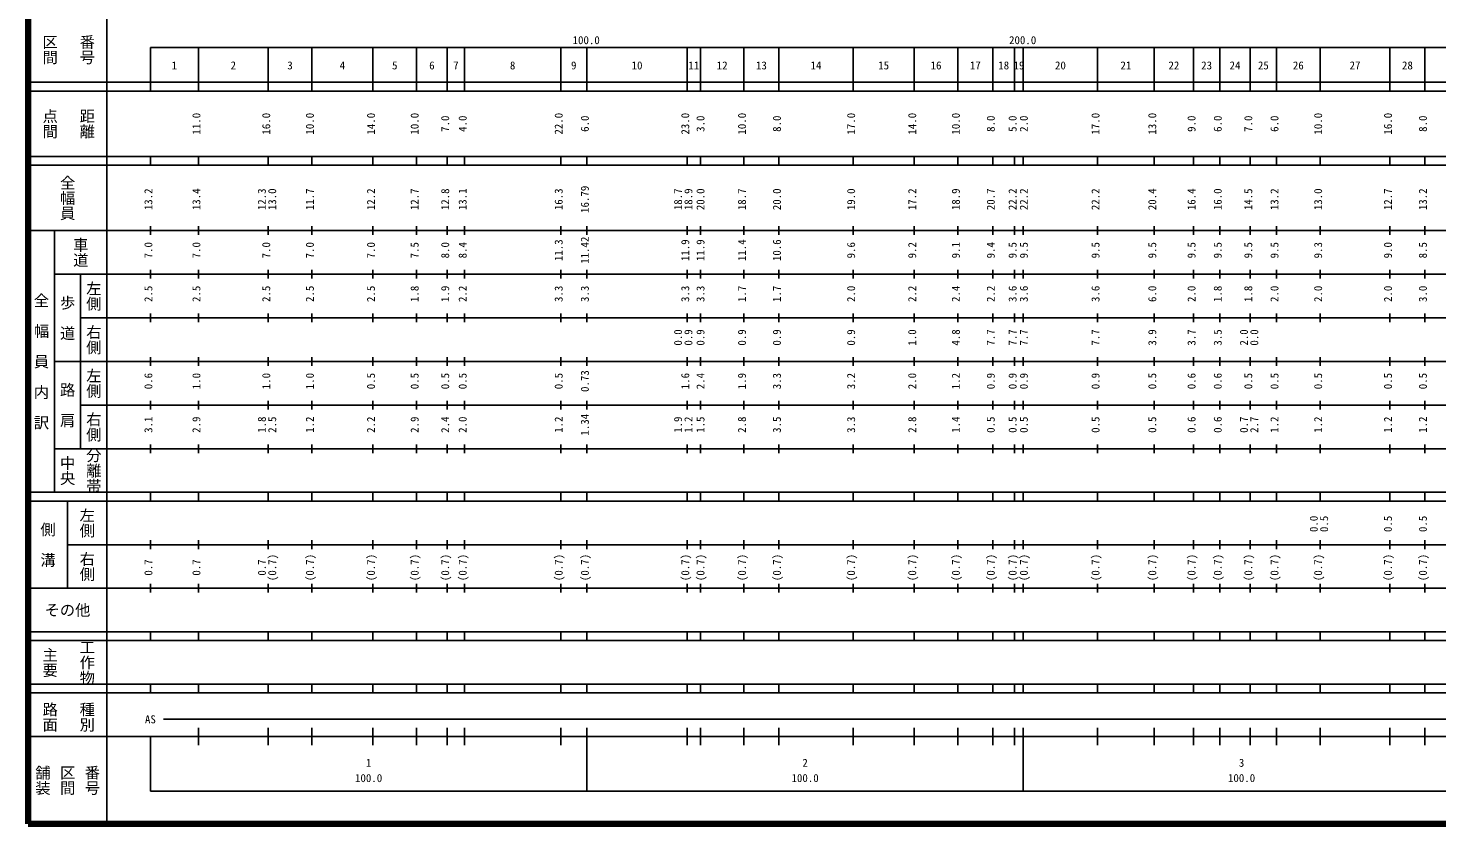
# Model space of a CAD drawing. Units: millimetres on the paper. Extents: x 40 to 680, y 20 to 380.
# Drawn here: x 40 to 362.7, y 20 to 202.4 of the extents above; entities that cross this region are included whole.
import ezdxf
from ezdxf.enums import TextEntityAlignment as Align

# ---------------------------------------------------------------- set-up
doc = ezdxf.new("R2010")
doc.units = ezdxf.units.MM
doc.layers.add('M-TTL', color=2, linetype='Continuous', lineweight=140)
doc.layers.add('M-TTL-BAND', color=7, linetype='Continuous', lineweight=25)
doc.styles.add('@ＭＳ ゴシック', font='')
doc.styles.add('ＭＳ ゴシック', font='')
doc.styles.get('@ＭＳ ゴシック').set_extended_font_data('@MS Gothic')
doc.styles.get('ＭＳ ゴシック').set_extended_font_data('MS Gothic')

msp = doc.modelspace()

# ---------------------------------------------------------------- linework, layer by layer
at = {"layer": 'M-TTL'}
for p, q in [((40, 380), (40, 20)), ((40, 20), (680, 20))]:
    msp.add_line(p, q, dxfattribs=at)
at = {"layer": 'M-TTL-BAND'}
for p, q in [((58, 370), (58, 20)), ((68, 198), (579, 198)), ((68, 198), (68, 188)), ((79, 188), (79, 198)), ((95, 188), (95, 198)), ((105, 188), (105, 198)), ((119, 188), (119, 198)), ((129, 188), (129, 198)), ((136, 188), (136, 198)), ((140, 188), (140, 198)), ((162, 188), (162, 198)), ((168, 188), (168, 198)), ((191, 188), (191, 198)), ((194, 188), (194, 198)), ((204, 188), (204, 198)), ((212, 188), (212, 198)), ((229, 188), (229, 198)), ((243, 188), (243, 198)), ((253, 188), (253, 198)), ((261, 188), (261, 198)), ((266, 188), (266, 198)), ((268, 188), (268, 198)), ((285, 188), (285, 198)), ((298, 188), (298, 198)), ((307, 188), (307, 198)), ((313, 188), (313, 198)), ((320, 188), (320, 198)), ((326, 188), (326, 198)), ((336, 188), (336, 198)), ((352, 188), (352, 198)), ((360, 188), (360, 198)), ((40, 190), (579, 190)), ((40, 188), (579, 188)), ((40, 173), (579, 173)), ((68, 171), (68, 173)), ((79, 171), (79, 173)), ((95, 171), (95, 173)), ((105, 171), (105, 173)), ((119, 171), (119, 173)), ((129, 171), (129, 173)), ((136, 171), (136, 173)), ((140, 171), (140, 173)), ((162, 171), (162, 173)), ((168, 171), (168, 173)), ((191, 171), (191, 173)), ((194, 171), (194, 173)), ((204, 171), (204, 173)), ((212, 171), (212, 173)), ((229, 171), (229, 173)), ((243, 171), (243, 173)), ((253, 171), (253, 173)), ((261, 171), (261, 173)), ((266, 171), (266, 173)), ((268, 171), (268, 173)), ((285, 171), (285, 173)), ((298, 171), (298, 173)), ((307, 171), (307, 173)), ((313, 171), (313, 173)), ((320, 171), (320, 173)), ((326, 171), (326, 173)), ((336, 171), (336, 173)), ((352, 171), (352, 173)), ((360, 171), (360, 173)), ((40, 171), (579, 171)), ((40, 156), (579, 156)), ((46, 96), (46, 156)), ((68, 155), (68, 157)), ((79, 155), (79, 157)), ((95, 155), (95, 157)), ((105, 155), (105, 157)), ((119, 155), (119, 157)), ((129, 155), (129, 157)), ((136, 155), (136, 157)), ((140, 155), (140, 157)), ((162, 155), (162, 157)), ((168, 155), (168, 157)), ((191, 155), (191, 157)), ((194, 155), (194, 157)), ((204, 155), (204, 157)), ((212, 155), (212, 157)), ((229, 155), (229, 157)), ((243, 155), (243, 157)), ((253, 155), (253, 157)), ((261, 155), (261, 157)), ((266, 155), (266, 157)), ((268, 155), (268, 157)), ((285, 155), (285, 157)), ((298, 155), (298, 157)), ((307, 155), (307, 157)), ((313, 155), (313, 157)), ((320, 155), (320, 157)), ((326, 155), (326, 157)), ((336, 155), (336, 157)), ((352, 155), (352, 157)), ((360, 155), (360, 157)), ((46, 146), (579, 146)), ((52, 146), (52, 106)), ((68, 145), (68, 147)), ((79, 145), (79, 147)), ((95, 145), (95, 147)), ((105, 145), (105, 147)), ((119, 145), (119, 147)), ((129, 145), (129, 147)), ((136, 145), (136, 147)), ((140, 145), (140, 147)), ((162, 145), (162, 147)), ((168, 145), (168, 147)), ((191, 145), (191, 147)), ((194, 145), (194, 147)), ((204, 145), (204, 147)), ((212, 145), (212, 147)), ((229, 145), (229, 147)), ((243, 145), (243, 147)), ((253, 145), (253, 147)), ((261, 145), (261, 147)), ((266, 145), (266, 147)), ((268, 145), (268, 147)), ((285, 145), (285, 147)), ((298, 145), (298, 147)), ((307, 145), (307, 147)), ((313, 145), (313, 147)), ((320, 145), (320, 147)), ((326, 145), (326, 147)), ((336, 145), (336, 147)), ((352, 145), (352, 147)), ((360, 145), (360, 147)), ((52, 136), (579, 136)), ((68, 135), (68, 137)), ((79, 135), (79, 137)), ((95, 135), (95, 137)), ((105, 135), (105, 137)), ((119, 135), (119, 137)), ((129, 135), (129, 137)), ((136, 135), (136, 137)), ((140, 135), (140, 137)), ((162, 135), (162, 137)), ((168, 135), (168, 137)), ((191, 135), (191, 137)), ((194, 135), (194, 137)), ((204, 135), (204, 137)), ((212, 135), (212, 137)), ((229, 135), (229, 137)), ((243, 135), (243, 137)), ((253, 135), (253, 137)), ((261, 135), (261, 137)), ((266, 135), (266, 137)), ((268, 135), (268, 137)), ((285, 135), (285, 137)), ((298, 135), (298, 137)), ((307, 135), (307, 137)), ((313, 135), (313, 137)), ((320, 135), (320, 137)), ((326, 135), (326, 137)), ((336, 135), (336, 137)), ((352, 135), (352, 137)), ((360, 135), (360, 137)), ((46, 126), (579, 126)), ((68, 125), (68, 127)), ((79, 125), (79, 127)), ((95, 125), (95, 127)), ((105, 125), (105, 127)), ((119, 125), (119, 127)), ((129, 125), (129, 127)), ((136, 125), (136, 127)), ((140, 125), (140, 127)), ((162, 125), (162, 127)), ((168, 125), (168, 127)), ((191, 125), (191, 127)), ((194, 125), (194, 127)), ((204, 125), (204, 127)), ((212, 125), (212, 127)), ((229, 125), (229, 127)), ((243, 125), (243, 127)), ((253, 125), (253, 127)), ((261, 125), (261, 127)), ((266, 125), (266, 127)), ((268, 125), (268, 127)), ((285, 125), (285, 127)), ((298, 125), (298, 127)), ((307, 125), (307, 127)), ((313, 125), (313, 127)), ((320, 125), (320, 127)), ((326, 125), (326, 127)), ((336, 125), (336, 127)), ((352, 125), (352, 127)), ((360, 125), (360, 127)), ((68, 115), (68, 117)), ((79, 115), (79, 117)), ((95, 115), (95, 117)), ((105, 115), (105, 117)), ((119, 115), (119, 117)), ((129, 115), (129, 117)), ((136, 115), (136, 117)), ((140, 115), (140, 117)), ((162, 115), (162, 117)), ((168, 115), (168, 117)), ((191, 115), (191, 117)), ((194, 115), (194, 117)), ((204, 115), (204, 117)), ((212, 115), (212, 117)), ((229, 115), (229, 117)), ((243, 115), (243, 117)), ((253, 115), (253, 117)), ((261, 115), (261, 117)), ((266, 115), (266, 117)), ((268, 115), (268, 117)), ((285, 115), (285, 117)), ((298, 115), (298, 117)), ((307, 115), (307, 117)), ((313, 115), (313, 117)), ((320, 115), (320, 117)), ((326, 115), (326, 117)), ((336, 115), (336, 117)), ((352, 115), (352, 117)), ((360, 115), (360, 117)), ((52, 116), (579, 116)), ((68, 105), (68, 107)), ((79, 105), (79, 107)), ((95, 105), (95, 107)), ((105, 105), (105, 107)), ((119, 105), (119, 107)), ((129, 105), (129, 107)), ((136, 105), (136, 107)), ((140, 105), (140, 107)), ((162, 105), (162, 107)), ((168, 105), (168, 107)), ((191, 105), (191, 107)), ((194, 105), (194, 107)), ((204, 105), (204, 107)), ((212, 105), (212, 107)), ((229, 105), (229, 107)), ((243, 105), (243, 107)), ((253, 105), (253, 107)), ((261, 105), (261, 107)), ((266, 105), (266, 107)), ((268, 105), (268, 107)), ((285, 105), (285, 107)), ((298, 105), (298, 107)), ((307, 105), (307, 107)), ((313, 105), (313, 107)), ((320, 105), (320, 107)), ((326, 105), (326, 107)), ((336, 105), (336, 107)), ((352, 105), (352, 107)), ((360, 105), (360, 107)), ((46, 106), (579, 106)), ((40, 96), (579, 96)), ((40, 94), (579, 94)), ((49, 94), (49, 74)), ((68, 94), (68, 96)), ((79, 94), (79, 96)), ((95, 94), (95, 96)), ((105, 94), (105, 96)), ((119, 94), (119, 96)), ((129, 94), (129, 96)), ((136, 94), (136, 96)), ((140, 94), (140, 96)), ((162, 94), (162, 96)), ((168, 94), (168, 96)), ((191, 94), (191, 96)), ((194, 94), (194, 96)), ((204, 94), (204, 96)), ((212, 94), (212, 96)), ((229, 94), (229, 96)), ((243, 94), (243, 96)), ((253, 94), (253, 96)), ((261, 94), (261, 96)), ((266, 94), (266, 96)), ((268, 94), (268, 96)), ((285, 94), (285, 96)), ((298, 94), (298, 96)), ((307, 94), (307, 96)), ((313, 94), (313, 96)), ((320, 94), (320, 96)), ((326, 94), (326, 96)), ((336, 94), (336, 96)), ((352, 94), (352, 96)), ((360, 94), (360, 96)), ((49, 84), (579, 84)), ((68, 83), (68, 85)), ((79, 83), (79, 85)), ((95, 83), (95, 85)), ((105, 83), (105, 85)), ((119, 83), (119, 85)), ((129, 83), (129, 85)), ((136, 83), (136, 85)), ((140, 83), (140, 85)), ((162, 83), (162, 85)), ((168, 83), (168, 85)), ((191, 83), (191, 85)), ((194, 83), (194, 85)), ((204, 83), (204, 85)), ((212, 83), (212, 85)), ((229, 83), (229, 85)), ((243, 83), (243, 85)), ((253, 83), (253, 85)), ((261, 83), (261, 85)), ((266, 83), (266, 85)), ((268, 83), (268, 85)), ((285, 83), (285, 85)), ((298, 83), (298, 85)), ((307, 83), (307, 85)), ((313, 83), (313, 85)), ((320, 83), (320, 85)), ((326, 83), (326, 85)), ((336, 83), (336, 85)), ((352, 83), (352, 85)), ((360, 83), (360, 85)), ((68, 73), (68, 75)), ((79, 73), (79, 75)), ((95, 73), (95, 75)), ((105, 73), (105, 75)), ((119, 73), (119, 75)), ((129, 73), (129, 75)), ((136, 73), (136, 75)), ((140, 73), (140, 75)), ((162, 73), (162, 75)), ((168, 73), (168, 75)), ((191, 73), (191, 75)), ((194, 73), (194, 75)), ((204, 73), (204, 75)), ((212, 73), (212, 75)), ((229, 73), (229, 75)), ((243, 73), (243, 75)), ((253, 73), (253, 75)), ((261, 73), (261, 75)), ((266, 73), (266, 75)), ((268, 73), (268, 75)), ((285, 73), (285, 75)), ((298, 73), (298, 75)), ((307, 73), (307, 75)), ((313, 73), (313, 75)), ((320, 73), (320, 75)), ((326, 73), (326, 75)), ((336, 73), (336, 75)), ((352, 73), (352, 75)), ((360, 73), (360, 75)), ((40, 74), (579, 74)), ((40, 64), (579, 64)), ((40, 62), (579, 62)), ((68, 62), (68, 64)), ((79, 62), (79, 64)), ((95, 62), (95, 64)), ((105, 62), (105, 64)), ((119, 62), (119, 64)), ((129, 62), (129, 64)), ((136, 62), (136, 64)), ((140, 62), (140, 64)), ((162, 62), (162, 64)), ((168, 62), (168, 64)), ((191, 62), (191, 64)), ((194, 62), (194, 64)), ((204, 62), (204, 64)), ((212, 62), (212, 64)), ((229, 62), (229, 64)), ((243, 62), (243, 64)), ((253, 62), (253, 64)), ((261, 62), (261, 64)), ((266, 62), (266, 64)), ((268, 62), (268, 64)), ((285, 62), (285, 64)), ((298, 62), (298, 64)), ((307, 62), (307, 64)), ((313, 62), (313, 64)), ((320, 62), (320, 64)), ((326, 62), (326, 64)), ((336, 62), (336, 64)), ((352, 62), (352, 64)), ((360, 62), (360, 64)), ((40, 52), (579, 52)), ((68, 50), (68, 52)), ((79, 50), (79, 52)), ((95, 50), (95, 52)), ((105, 50), (105, 52)), ((119, 50), (119, 52)), ((129, 50), (129, 52)), ((136, 50), (136, 52)), ((140, 50), (140, 52)), ((162, 50), (162, 52)), ((168, 50), (168, 52)), ((191, 50), (191, 52)), ((194, 50), (194, 52)), ((204, 50), (204, 52)), ((212, 50), (212, 52)), ((229, 50), (229, 52)), ((243, 50), (243, 52)), ((253, 50), (253, 52)), ((261, 50), (261, 52)), ((266, 50), (266, 52)), ((268, 50), (268, 52)), ((285, 50), (285, 52)), ((298, 50), (298, 52)), ((307, 50), (307, 52)), ((313, 50), (313, 52)), ((320, 50), (320, 52)), ((326, 50), (326, 52)), ((336, 50), (336, 52)), ((352, 50), (352, 52)), ((360, 50), (360, 52)), ((40, 50), (579, 50)), ((71, 44), (565, 44)), ((79, 38), (79, 42)), ((95, 38), (95, 42)), ((105, 38), (105, 42)), ((119, 38), (119, 42)), ((129, 38), (129, 42)), ((136, 38), (136, 42)), ((140, 38), (140, 42)), ((162, 38), (162, 42)), ((168, 27.5), (168, 42)), ((191, 38), (191, 42)), ((194, 38), (194, 42)), ((204, 38), (204, 42)), ((212, 38), (212, 42)), ((229, 38), (229, 42)), ((243, 38), (243, 42)), ((253, 38), (253, 42)), ((261, 38), (261, 42)), ((266, 38), (266, 42)), ((268, 27.5), (268, 42)), ((285, 38), (285, 42)), ((298, 38), (298, 42)), ((307, 38), (307, 42)), ((313, 38), (313, 42)), ((320, 38), (320, 42)), ((326, 38), (326, 42)), ((336, 38), (336, 42)), ((352, 38), (352, 42)), ((360, 38), (360, 42)), ((40, 40), (579, 40)), ((68, 40), (68, 27.5)), ((68, 27.5), (579, 27.5))]:
    msp.add_line(p, q, dxfattribs=at)

# ---------------------------------------------------------------- texts
at = {"layer": 'M-TTL-BAND', "style": '@ＭＳ ゴシック'}
for s, p in [('区間', (45, 197.5)), ('番号', (53.5, 197.5)), ('点間', (45, 180.5)), ('距離', (53.5, 180.5)), ('全幅員', (49, 163.5)), ('車道', (52, 151)), ('左側', (55, 141)), ('全\u3000幅\u3000員\u3000内\u3000訳', (43, 126)), ('歩\u3000道', (49, 136)), ('右側', (55, 131)), ('左側', (55, 121)), ('路\u3000肩', (49, 116)), ('右側', (55, 111)), ('中央', (49, 101)), ('分離帯', (55, 101)), ('左側', (53.5, 89)), ('側\u3000溝', (44.5, 84)), ('右側', (53.5, 79)), ('工作物', (53.5, 57)), ('主要', (45, 57)), ('路面', (45, 44.5)), ('種別', (53.5, 44.5)), ('舗装', (43.333, 30)), ('区間', (49, 30)), ('番号', (54.667, 30))]:
    msp.add_text(s, height=2.566, rotation=270, dxfattribs=at).set_placement(p, align=Align.MIDDLE_CENTER)
at = {"layer": 'M-TTL-BAND', "style": 'ＭＳ ゴシック'}
for s, p in [('100.0', (167.844, 198.195)), ('200.0', (267.844, 198.195)), ('1', (73.5, 192.405)), ('2', (87, 192.405)), ('3', (100, 192.405)), ('4', (112, 192.405)), ('5', (124, 192.405)), ('6', (132.5, 192.405)), ('7', (138, 192.405)), ('8', (151, 192.405)), ('9', (165, 192.405)), ('10', (179.5, 192.405)), ('11', (192.5, 192.405)), ('12', (199, 192.405)), ('13', (208, 192.405)), ('14', (220.5, 192.405)), ('15', (236, 192.405)), ('16', (248, 192.405)), ('17', (257, 192.405)), ('18', (263.5, 192.405)), ('19', (267, 192.405)), ('20', (276.5, 192.405)), ('21', (291.5, 192.405)), ('22', (302.5, 192.405)), ('23', (310, 192.405)), ('24', (316.5, 192.405)), ('25', (323, 192.405)), ('26', (331, 192.405)), ('27', (344, 192.405)), ('28', (356, 192.405)), ('AS', (68, 42.5)), ('1', (118, 32.523)), ('2', (218, 32.523)), ('3', (318, 32.523)), ('100.0', (118, 29.033)), ('100.0', (218, 29.033)), ('100.0', (318, 29.033))]:
    msp.add_text(s, height=1.833, dxfattribs=at).set_placement(p, align=Align.BOTTOM_CENTER)
for s, p in [('11.0', (80, 180.5)), ('16.0', (96, 180.5)), ('10.0', (106, 180.5)), ('14.0', (120, 180.5)), ('10.0', (130, 180.5)), ('7.0', (137, 180.5)), ('4.0', (141, 180.5)), ('22.0', (163, 180.5)), ('6.0', (169, 180.5)), ('23.0', (192, 180.5)), ('3.0', (195.494, 180.5)), ('10.0', (205, 180.5)), ('8.0', (213, 180.5)), ('17.0', (230, 180.5)), ('14.0', (244, 180.5)), ('10.0', (254, 180.5)), ('8.0', (262, 180.5)), ('5.0', (267, 180.5)), ('2.0', (269.572, 180.5)), ('17.0', (286, 180.5)), ('13.0', (299, 180.5)), ('9.0', (308, 180.5)), ('6.0', (314, 180.5)), ('7.0', (321, 180.5)), ('6.0', (327, 180.5)), ('10.0', (337, 180.5)), ('16.0', (353, 180.5)), ('8.0', (361, 180.5)), ('13.2', (69, 163.174)), ('13.4', (80, 163.174)), ('12.3', (95, 163.174)), ('13.0', (97.37, 163.174)), ('11.7', (106, 163.174)), ('12.2', (120, 163.174)), ('12.7', (130, 163.174)), ('12.8', (137, 163.174)), ('13.1', (141, 163.174)), ('16.3', (163, 163.174)), ('16.79', (169, 163.174)), ('18.7', (190.353, 163.174)), ('18.9', (192.723, 163.174)), ('20.0', (195.494, 163.174)), ('18.7', (205, 163.174)), ('20.0', (213, 163.174)), ('19.0', (230, 163.174)), ('17.2', (244, 163.174)), ('18.9', (254, 163.174)), ('20.7', (262, 163.174)), ('22.2', (267, 163.174)), ('22.2', (269.572, 163.174)), ('22.2', (286, 163.174)), ('20.4', (299, 163.174)), ('16.4', (308, 163.174)), ('16.0', (314, 163.174)), ('14.5', (321, 163.174)), ('13.2', (327, 163.174)), ('13.0', (337, 163.174)), ('12.7', (353, 163.174)), ('13.2', (361, 163.174)), ('7.0', (69, 151.5)), ('7.0', (80, 151.5)), ('7.0', (96, 151.5)), ('7.0', (106, 151.5)), ('7.0', (120, 151.5)), ('7.5', (130, 151.5)), ('8.0', (137, 151.5)), ('8.4', (141, 151.5)), ('11.3', (163, 151.5)), ('11.42', (169, 151.5)), ('11.9', (192, 151.5)), ('11.9', (195.494, 151.5)), ('11.4', (205, 151.5)), ('10.6', (213, 151.5)), ('9.6', (230, 151.5)), ('9.2', (244, 151.5)), ('9.1', (254, 151.5)), ('9.4', (262, 151.5)), ('9.5', (267, 151.5)), ('9.5', (269.572, 151.5)), ('9.5', (286, 151.5)), ('9.5', (299, 151.5)), ('9.5', (308, 151.5)), ('9.5', (314, 151.5)), ('9.5', (321, 151.5)), ('9.5', (327, 151.5)), ('9.3', (337, 151.5)), ('9.0', (353, 151.5)), ('8.5', (361, 151.5)), ('2.5', (69, 141.5)), ('2.5', (80, 141.5)), ('2.5', (96, 141.5)), ('2.5', (106, 141.5)), ('2.5', (120, 141.5)), ('1.8', (130, 141.5)), ('1.9', (137, 141.5)), ('2.2', (141, 141.5)), ('3.3', (163, 141.5)), ('3.3', (169, 141.5)), ('3.3', (192, 141.5)), ('3.3', (195.494, 141.5)), ('1.7', (205, 141.5)), ('1.7', (213, 141.5)), ('2.0', (230, 141.5)), ('2.2', (244, 141.5)), ('2.4', (254, 141.5)), ('2.2', (262, 141.5)), ('3.6', (267, 141.5)), ('3.6', (269.572, 141.5)), ('3.6', (286, 141.5)), ('6.0', (299, 141.5)), ('2.0', (308, 141.5)), ('1.8', (314, 141.5)), ('1.8', (321, 141.5)), ('2.0', (327, 141.5)), ('2.0', (337, 141.5)), ('2.0', (353, 141.5)), ('3.0', (361, 141.5)), ('0.0', (190.353, 131.5)), ('0.9', (192.723, 131.5)), ('0.9', (195.494, 131.5)), ('0.9', (205, 131.5)), ('0.9', (213, 131.5)), ('0.9', (230, 131.5)), ('1.0', (244, 131.5)), ('4.8', (254, 131.5)), ('7.7', (262, 131.5)), ('7.7', (267, 131.5)), ('7.7', (269.572, 131.5)), ('7.7', (286, 131.5)), ('3.9', (299, 131.5)), ('3.7', (308, 131.5)), ('3.5', (314, 131.5)), ('2.0', (320, 131.5)), ('0.0', (322.37, 131.5)), ('0.6', (69, 121.5)), ('1.0', (80, 121.5)), ('1.0', (96, 121.5)), ('1.0', (106, 121.5)), ('0.5', (120, 121.5)), ('0.5', (130, 121.5)), ('0.5', (137, 121.5)), ('0.5', (141, 121.5)), ('0.5', (163, 121.5)), ('0.73', (169, 121.5)), ('1.6', (192, 121.5)), ('2.4', (195.494, 121.5)), ('1.9', (205, 121.5)), ('3.3', (213, 121.5)), ('3.2', (230, 121.5)), ('2.0', (244, 121.5)), ('1.2', (254, 121.5)), ('0.9', (262, 121.5)), ('0.9', (267, 121.5)), ('0.9', (269.572, 121.5)), ('0.9', (286, 121.5)), ('0.5', (299, 121.5)), ('0.6', (308, 121.5)), ('0.6', (314, 121.5)), ('0.5', (321, 121.5)), ('0.5', (327, 121.5)), ('0.5', (337, 121.5)), ('0.5', (353, 121.5)), ('0.5', (361, 121.5)), ('3.1', (69, 111.5)), ('2.9', (80, 111.5)), ('1.8', (95, 111.5)), ('2.5', (97.37, 111.5)), ('1.2', (106, 111.5)), ('2.2', (120, 111.5)), ('2.9', (130, 111.5)), ('2.4', (137, 111.5)), ('2.0', (141, 111.5)), ('1.2', (163, 111.5)), ('1.34', (169, 111.5)), ('1.9', (190.353, 111.5)), ('1.2', (192.723, 111.5)), ('1.5', (195.494, 111.5)), ('2.8', (205, 111.5)), ('3.5', (213, 111.5)), ('3.3', (230, 111.5)), ('2.8', (244, 111.5)), ('1.4', (254, 111.5)), ('0.5', (262, 111.5)), ('0.5', (267, 111.5)), ('0.5', (269.572, 111.5)), ('0.5', (286, 111.5)), ('0.5', (299, 111.5)), ('0.6', (308, 111.5)), ('0.6', (314, 111.5)), ('0.7', (320, 111.5)), ('2.7', (322.37, 111.5)), ('1.2', (327, 111.5)), ('1.2', (337, 111.5)), ('1.2', (353, 111.5)), ('1.2', (361, 111.5)), ('0.0', (336, 88.764)), ('0.5', (338.37, 88.764)), ('0.5', (353, 88.764)), ('0.5', (361, 88.764)), ('(0.7)', (97.37, 78.764)), ('(0.7)', (106, 78.764)), ('(0.7)', (120, 78.764)), ('(0.7)', (130, 78.764)), ('(0.7)', (137, 78.764)), ('(0.7)', (141, 78.764)), ('(0.7)', (163, 78.764)), ('(0.7)', (169, 78.764)), ('(0.7)', (192, 78.764)), ('(0.7)', (195.494, 78.764)), ('(0.7)', (205, 78.764)), ('(0.7)', (213, 78.764)), ('(0.7)', (230, 78.764)), ('(0.7)', (244, 78.764)), ('(0.7)', (254, 78.764)), ('(0.7)', (262, 78.764)), ('(0.7)', (267, 78.764)), ('(0.7)', (269.572, 78.764)), ('(0.7)', (286, 78.764)), ('(0.7)', (299, 78.764)), ('(0.7)', (308, 78.764)), ('(0.7)', (314, 78.764)), ('(0.7)', (321, 78.764)), ('(0.7)', (327, 78.764)), ('(0.7)', (337, 78.764)), ('(0.7)', (353, 78.764)), ('(0.7)', (361, 78.764)), ('0.7', (69, 78.764)), ('0.7', (80, 78.764)), ('0.7', (95, 78.764))]:
    msp.add_text(s, height=1.833, rotation=90, dxfattribs=at).set_placement(p, align=Align.BOTTOM_CENTER)
msp.add_text('その他', height=2.566, dxfattribs=at).set_placement((49, 69), align=Align.MIDDLE_CENTER)

doc.saveas('drawing.dxf')
